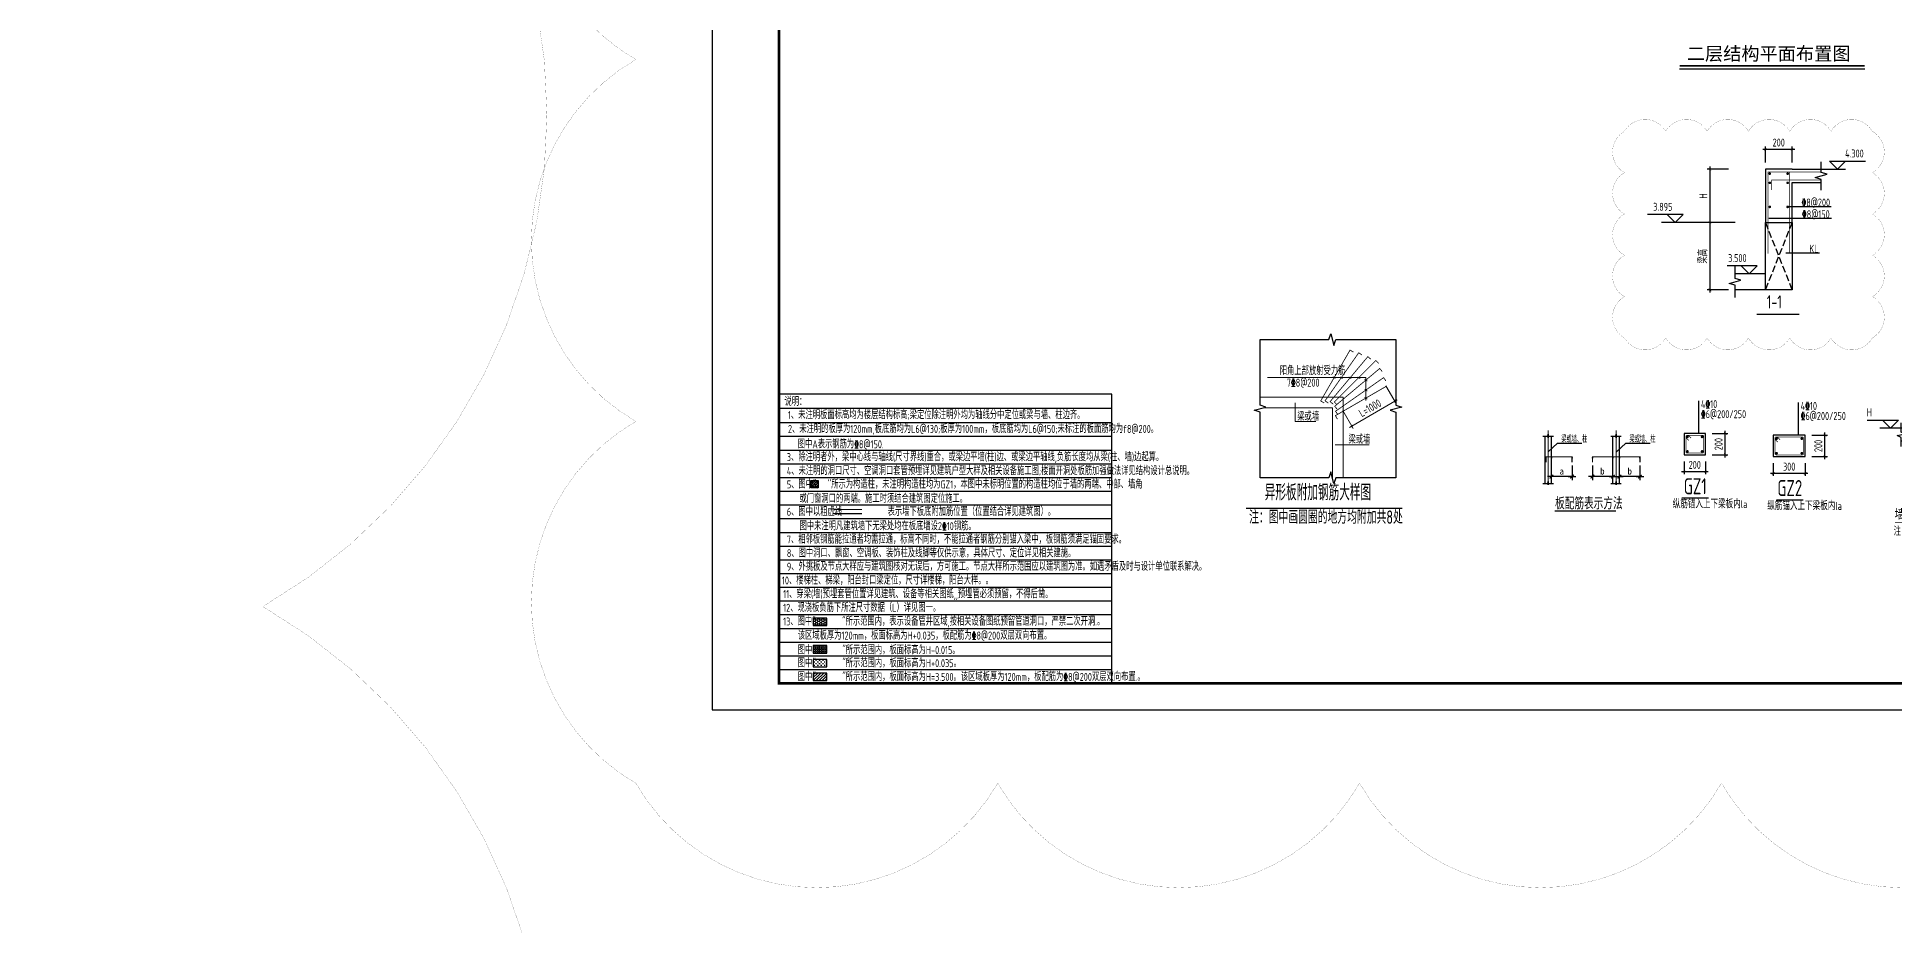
# Model space of a CAD drawing. Extents: x -461650 to 361314, y 245336 to 769729.
# Drawn here: x -52568 to 17077, y 599545 to 632866 of the extents above; entities that cross this region are included whole.
import ezdxf
from ezdxf.enums import TextEntityAlignment as Align

# ---------------------------------------------------------------- set-up
doc = ezdxf.new("R2010")
doc.units = 0
doc.header["$LTSCALE"] = 1000
for name, pattern in [('__DASH', [0.35, 0.25, -0.1]), ('DASH', [0.35, 0.25, -0.1]), ('DOTE', [2.42, 2, -0.2, 0.02, -0.2])]:
    doc.linetypes.add(name, pattern=pattern)
doc.layers.get('0').update_dxf_attribs({"linetype": 'CONTINUOUS'})
doc.layers.get('DEFPOINTS').update_dxf_attribs({"linetype": 'CONTINUOUS'})
for name, color, linetype, lineweight in [('+公共字体', 7, 'CONTINUOUS', 20), ('+图名', 243, 'CONTINUOUS', 20), ('+混凝土墙', 3, 'CONTINUOUS', 20), ('DOTE', 19, 'DOTE', 9), ('Z-详图标注', 3, 'CONTINUOUS', 18), ('查找字符', 1, 'CONTINUOUS', 18)]:
    doc.layers.add(name, color=color, linetype=linetype, lineweight=lineweight)
for name, color, linetype in [('-TK', 7, 'CONTINUOUS'), ('DIM', 2, 'CONTINUOUS'), ('FLOOR_UP_REIN', 13, 'CONTINUOUS'), ('GJ', 5, 'CONTINUOUS'), ('LINK', 6, 'CONTINUOUS'), ('NUM', 7, 'CONTINUOUS'), ('OUTLINE', 2, 'CONTINUOUS'), ('REIN', 6, 'CONTINUOUS'), ('S-B板填充', 251, 'CONTINUOUS'), ('S-B表格', 2, 'CONTINUOUS'), ('S-DETLCW-LINE1-pdx', 7, 'CONTINUOUS'), ('S-DETLCW-TEXT', 7, 'CONTINUOUS'), ('S-DETLS-HATCH', 251, 'CONTINUOUS'), ('S-DETLS-TEXT', 7, 'CONTINUOUS'), ('S-X详图实线', 4, 'CONTINUOUS'), ('S-X详图标注', 3, 'CONTINUOUS'), ('S-X详图钢筋', 6, 'CONTINUOUS'), ('S-大样-砼线', 7, 'CONTINUOUS'), ('S-引出线', 40, 'CONTINUOUS'), ('S-文字', 7, 'CONTINUOUS'), ('S-板正筋', 2, 'CONTINUOUS'), ('S-构造柱', 212, 'CONTINUOUS'), ('S-表格线', 54, 'CONTINUOUS'), ('S-降板填充', 75, 'CONTINUOUS'), ('TEXT', 2, 'CONTINUOUS'), ('THIN', 7, 'CONTINUOUS'), ('大样线', 40, 'CONTINUOUS'), ('悬梁', 4, 'CONTINUOUS'), ('水平筋标注', 7, 'CONTINUOUS'), ('空调洞口标注', 130, 'CONTINUOUS'), ('说明文字', 7, 'CONTINUOUS')]:
    doc.layers.add(name, color=color, linetype=linetype)
doc.layers.add('审图修改', color=2, linetype='CONTINUOUS', plot=False)
doc.styles.add('-宋体', font='', dxfattribs={"width": 0.7, "height": 300, "bigfont": '宋体.TTF'})
doc.styles.add('10', font='', dxfattribs={"width": 0.7, "height": 300})
doc.styles.add('BW_Rein', font='Tssdeng.shx', dxfattribs={"width": 0.7, "bigfont": 'hztxt.shx'})
doc.styles.add('hzst', font='', dxfattribs={"width": 0.7})
doc.styles.add('TSSD_DIMENSION', font='Tssdeng.shx', dxfattribs={"width": 0.7, "bigfont": 'tssdchn.shx'})
doc.styles.add('TSSD_Label', font='Tssdeng.shx', dxfattribs={"width": 0.7, "bigfont": 'hztxt.shx'})
doc.styles.add('TSSD_Norm', font='Tssdeng.shx', dxfattribs={"bigfont": 'tssdchn.shx'})
doc.styles.add('TSSD_REIN', font='tssdeng.shx', dxfattribs={"width": 0.7, "height": 300, "bigfont": 'tssdchn.shx'})
doc.styles.get('-宋体').set_extended_font_data('SimSun')
doc.styles.get('10').set_extended_font_data('SimSun')
doc.styles.get('hzst').set_extended_font_data('SimSun')
doc.dimstyles.new('25-100', dxfattribs={"dimscale": 100, "dimtxt": 3, "dimasz": 2, "dimexe": 1, "dimexo": 1, "dimgap": 0.5, "dimtad": 1, "dimdec": 0, "dimlfac": 0.25, "dimdsep": 46, "dimtxsty": 'TSSD_REIN', "dimblk1": 'ARCHTICK', "dimblk2": 'ARCHTICK', "dimsah": 1, "dimcen": 2.5, "dimdle": 1, "dimclrd": 256, "dimclre": 256, "dimclrt": 7, "dimadec": 0, "dimazin": 0, "dimtfac": 1, "dimtdec": 0, "dimtix": 1, "dimtmove": 2, "dimatfit": 3, "dimldrblk": 'ARCHTICK', "dimfxl": 0, "dimtolj": 1, "dimtzin": 0, "dimlwd": -1, "dimlwe": -1, "dimarcsym": 0})
doc.dimstyles.new('TSSD_100_100$0', dxfattribs={"dimtxt": 300, "dimasz": 80, "dimexe": 100, "dimexo": 250, "dimgap": 100, "dimtad": 1, "dimdec": 0, "dimzin": 0, "dimdsep": 46, "dimtxsty": 'TSSD_DIMENSION', "dimblk": 'ARCHTICK', "dimcen": 0, "dimdle": 100, "dimclrd": 3, "dimclre": 3, "dimclrt": 7, "dimadec": 0, "dimazin": 0, "dimtfac": 1, "dimtdec": 0, "dimtix": 1, "dimtmove": 2, "dimatfit": 3, "dimldrblk": 'ARCHTICK', "dimfxl": 0, "dimtolj": 1, "dimtzin": 0, "dimarcsym": 0})
doc.dimstyles.new('TSSD_20_100', dxfattribs={"dimtxt": 300, "dimasz": 100, "dimexe": 100, "dimexo": 250, "dimgap": 100, "dimtad": 1, "dimdec": 0, "dimlfac": 0.2, "dimzin": 0, "dimdsep": 46, "dimtxsty": 'TSSD_DIMENSION', "dimblk": 'ARCHTICK', "dimcen": 0, "dimdle": 100, "dimclrt": 7, "dimadec": 0, "dimazin": 0, "dimtfac": 1, "dimtdec": 0, "dimtix": 1, "dimtmove": 2, "dimatfit": 3, "dimldrblk": 'ARCHTICK', "dimfxl": 0, "dimtolj": 1, "dimtzin": 0, "dimarcsym": 0})
doc.dimstyles.new('TSSD_25_100', dxfattribs={"dimtxt": 300, "dimasz": 100, "dimexe": 100, "dimexo": 250, "dimgap": 100, "dimtad": 1, "dimdec": 0, "dimlfac": 0.25, "dimzin": 0, "dimdsep": 46, "dimtxsty": 'TSSD_DIMENSION', "dimblk": 'ARCHTICK', "dimcen": 0, "dimdle": 100, "dimclrt": 7, "dimadec": 0, "dimazin": 0, "dimtfac": 1, "dimtdec": 0, "dimtix": 1, "dimtmove": 2, "dimatfit": 3, "dimldrblk": 'ARCHTICK', "dimfxl": 0, "dimtolj": 1, "dimtzin": 0, "dimarcsym": 0})

# ---------------------------------------------------------------- blocks, each defined once
blk = doc.blocks.new('_DIMX')
blk.add_line((-150, 0), (150, 0))
at = {"const_width": 50}
blk.add_lwpolyline([(-70, -70), (70, 70)], dxfattribs=at)
blk = doc.blocks.new('A$C1DDD5A89')
at = {"color": 6, "const_width": 50}
blk.add_lwpolyline([(439, 25), (2741, 25)], dxfattribs=at)
at = {"layer": 'DOTE', "color": 8, "linetype": 'DOTE'}
for p, q in [((202, 3054), (202, 888)), ((2750, 3054), (2750, 888))]:
    blk.add_line(p, q, dxfattribs=at)
at = {"layer": 'GJ'}
blk.add_point((1858, 2022), dxfattribs=at)
at = {"layer": 'REIN', "color": 1, "const_width": 40}
for points in [[(129, 1860), (129, 2059), (1095, 2059), (1095, 1860)], [(1858, 1860), (1858, 2059), (3643, 2059), (3643, 1860)]]:
    blk.add_lwpolyline(points, dxfattribs=at)
at = {"layer": '大样线'}
for p, q in [((0, 2837), (188, 2837)), ((81, 2837), (81, 1066)), ((188, 2837), (202, 2909)), ((202, 2909), (202, 2778)), ((202, 2778), (217, 2837)), ((217, 2837), (395, 2837)), ((2548, 2837), (2736, 2837)), ((2736, 2837), (2751, 2909)), ((2751, 2909), (2751, 2778)), ((2751, 2778), (2766, 2837)), ((2766, 2837), (2943, 2837)), ((202, 2247), (556, 2571)), ((556, 2571), (1467, 2571)), ((2758, 2247), (3112, 2571)), ((3112, 2571), (4023, 2571)), ((0, 1066), (188, 1066)), ((188, 1066), (202, 1138)), ((202, 1138), (202, 1006)), ((202, 1006), (217, 1066)), ((217, 1066), (395, 1066)), ((2548, 1066), (2736, 1066)), ((2736, 1066), (2751, 1138)), ((2751, 1138), (2751, 1006)), ((2751, 1006), (2766, 1066)), ((2766, 1066), (2943, 1066))]:
    blk.add_line(p, q, dxfattribs=at)
at = {"layer": '大样线', "linetype": 'ByBlock'}
for p, q in [((323, 1066), (323, 2837)), ((2630, 1066), (2630, 2837)), ((2871, 1066), (2871, 2837))]:
    blk.add_line(p, q, dxfattribs=at)
at = {"layer": '大样线', "color": 0, "linetype": 'ByBlock'}
for p in [(323, 2022), (1095, 2022), (2630, 2022), (2871, 2022), (3643, 2022), (202, 1319)]:
    blk.add_point(p, dxfattribs=at)
at = {"layer": '空调洞口标注'}
for p, q in [((1095, 1732), (1095, 1190)), ((1858, 1732), (1858, 1190)), ((3643, 1732), (3643, 1190)), ((1094, 1319), (203, 1319)), ((2629, 1319), (1859, 1319)), ((3642, 1319), (2872, 1319))]:
    blk.add_line(p, q, dxfattribs=at)
blk.add_point((1858, 1319), dxfattribs=at)
at = {"layer": '空调洞口标注', "color": 0, "linetype": 'ByBlock'}
blk.add_point((2871, 1319), dxfattribs=at)
at = {"layer": '空调洞口标注', "xscale": 0.9649999998509884, "yscale": 0.9649999998509884, "zscale": 0.965, "rotation": 180}
for p in [(323, 1319), (1858, 1319)]:
    blk.add_blockref('_DIMX', p, dxfattribs=at)
at = {"layer": '空调洞口标注', "xscale": 0.9649999998509884, "yscale": 0.9649999998509884, "zscale": 0.965}
for p in [(1095, 1319), (2630, 1319), (2872, 1319), (3643, 1319)]:
    blk.add_blockref('_DIMX', p, dxfattribs=at)
at = {"layer": '空调洞口标注', "style": '10'}
for s, p in [('a', (709, 1523)), ('b', (2231, 1523)), ('b', (3257, 1523))]:
    blk.add_text(s, height=250, dxfattribs=at).set_placement(p, align=Align.MIDDLE_CENTER)
at = {"layer": '说明文字'}
for s, height, style, width, p in [('梁或墙、柱', 250, 'TSSD_REIN', 0.6, (693, 2596)), ('梁或墙、柱', 250, 'TSSD_REIN', 0.6, (3249, 2596)), ('板配筋表示方法', 450, 'TSSD_DIMENSION', 0.7, (459, 91))]:
    blk.add_text(s, height=height, dxfattribs=dict(at, style=style, width=width)).set_placement(p)
blk = doc.blocks.new('_ArchTick')
at = {"color": 0, "linetype": 'ByBlock', "const_width": 0.15}
blk.add_lwpolyline([(-0.5, -0.5), (0.5, 0.5)], dxfattribs=at)
blk = doc.blocks.new('*D109')
at = {"layer": 'DEFPOINTS', "color": 0}
for p in [(30394, 226071), (30794, 226071), (30794, 225492)]:
    blk.add_point(p, dxfattribs=at)
at = {"layer": 'S-X详图标注'}
for p, q in [((30394, 225971), (30394, 225392)), ((30794, 225971), (30794, 225392)), ((30394, 225492), (30194, 225492)), ((30394, 225492), (30794, 225492)), ((30794, 225492), (30994, 225492))]:
    blk.add_line(p, q, dxfattribs=at)
at = {"layer": 'S-X详图标注', "xscale": 200, "yscale": 200, "zscale": 200}
blk.add_blockref('_ArchTick', (30394, 225492), dxfattribs=at)
at = {"layer": 'S-X详图标注', "xscale": 200, "yscale": 200, "zscale": 200, "rotation": 180}
blk.add_blockref('_ArchTick', (30794, 225492), dxfattribs=at)
at = {"layer": 'S-X详图标注', "color": 7, "insert": (30594, 225692), "char_height": 300, "attachment_point": 5, "style": 'TSSD_REIN'}
blk.add_mtext('\\A1;详建筑', dxfattribs=at)
blk = doc.blocks.new('*D110')
at = {"layer": 'DEFPOINTS', "color": 0}
for p in [(30794, 228060), (31291, 228060), (30794, 226060)]:
    blk.add_point(p, dxfattribs=at)
at = {"layer": 'S-X详图标注'}
for p, q in [((30894, 228060), (31391, 228060)), ((31291, 225960), (31291, 228160)), ((30894, 226060), (31391, 226060))]:
    blk.add_line(p, q, dxfattribs=at)
at = {"layer": 'S-X详图标注', "xscale": 200, "yscale": 200, "zscale": 200}
for p, rotation in [((31291, 228060), 90), ((31291, 226060), 270)]:
    blk.add_blockref('_ArchTick', p, dxfattribs=dict(at, rotation=rotation))
at = {"layer": 'S-X详图标注', "color": 7, "insert": (31091, 227060), "char_height": 300, "attachment_point": 5, "rotation": 90, "style": 'TSSD_REIN'}
blk.add_mtext('\\A1;梁高', dxfattribs=at)
blk = doc.blocks.new('*D2984')
at = {"layer": 'DEFPOINTS', "color": 0}
for p in [(9976, 618007), (10719, 618007), (9976, 617207)]:
    blk.add_point(p, dxfattribs=at)
at = {"layer": 'DIM', "color": 0, "lineweight": -2}
for p, q in [((10226, 618007), (10819, 618007)), ((10719, 617107), (10719, 618107)), ((10226, 617207), (10819, 617207))]:
    blk.add_line(p, q, dxfattribs=at)
at = {"layer": 'DIM', "color": 0, "lineweight": -2, "xscale": 100, "yscale": 100, "zscale": 100}
for p, rotation in [((10719, 618007), 90), ((10719, 617207), 270)]:
    blk.add_blockref('_ArchTick', p, dxfattribs=dict(at, rotation=rotation))
at = {"layer": 'DIM', "color": 7, "insert": (10469, 617607), "char_height": 300, "attachment_point": 5, "rotation": 90, "style": 'TSSD_DIMENSION'}
blk.add_mtext('\\A1;200', dxfattribs=at)
blk = doc.blocks.new('*D2985')
at = {"layer": 'DEFPOINTS', "color": 0}
for p in [(9176, 617207), (9976, 617207), (9976, 616580)]:
    blk.add_point(p, dxfattribs=at)
at = {"layer": 'DIM', "color": 0, "lineweight": -2}
for p, q in [((9076, 616580), (10076, 616580)), ((9176, 616957), (9176, 616480)), ((9976, 616957), (9976, 616480))]:
    blk.add_line(p, q, dxfattribs=at)
at = {"layer": 'DIM', "color": 0, "lineweight": -2, "xscale": 100, "yscale": 100, "zscale": 100, "rotation": 180}
blk.add_blockref('_ArchTick', (9176, 616580), dxfattribs=at)
at = {"layer": 'DIM', "color": 0, "lineweight": -2, "xscale": 100, "yscale": 100, "zscale": 100}
blk.add_blockref('_ArchTick', (9976, 616580), dxfattribs=at)
at = {"layer": 'DIM', "color": 7, "insert": (9576, 616830), "char_height": 300, "attachment_point": 5, "style": 'TSSD_DIMENSION'}
blk.add_mtext('\\A1;200', dxfattribs=at)
blk = doc.blocks.new('*D1695')
at = {"layer": 'DEFPOINTS', "color": 0}
for p in [(5060, 9464), (3444, 8530), (5522, 8664)]:
    blk.add_point(p, dxfattribs=at)
at = {"layer": 'DIM', "color": 3, "lineweight": -2}
for p, q in [((5185, 9247), (5572, 8577)), ((3819, 7680), (5609, 8714)), ((3569, 8314), (3956, 7644))]:
    blk.add_line(p, q, dxfattribs=at)
at = {"layer": 'DIM', "color": 3, "lineweight": -2, "xscale": 80, "yscale": 80, "zscale": 80}
for p, rotation in [((5522, 8664), 29.99999999994698), ((3906, 7730), 209.999999999947)]:
    blk.add_blockref('_ArchTick', p, dxfattribs=dict(at, rotation=rotation))
at = {"layer": 'DIM', "color": 7, "insert": (4589, 8413), "char_height": 300, "attachment_point": 5, "rotation": 30, "style": 'TSSD_DIMENSION'}
blk.add_mtext('\\A1;L=1000', dxfattribs=at)
blk = doc.blocks.new('*D3008')
at = {"layer": 'DEFPOINTS', "color": 0}
for p in [(13716, 617939), (14458, 617939), (13716, 617139)]:
    blk.add_point(p, dxfattribs=at)
at = {"layer": 'DIM', "color": 0, "lineweight": -2}
for p, q in [((13966, 617939), (14558, 617939)), ((14458, 617039), (14458, 618039)), ((13966, 617139), (14558, 617139))]:
    blk.add_line(p, q, dxfattribs=at)
at = {"layer": 'DIM', "color": 0, "lineweight": -2, "xscale": 100, "yscale": 100, "zscale": 100}
for p, rotation in [((14458, 617939), 90), ((14458, 617139), 270)]:
    blk.add_blockref('_ArchTick', p, dxfattribs=dict(at, rotation=rotation))
at = {"layer": 'DIM', "color": 7, "insert": (14208, 617539), "char_height": 300, "attachment_point": 5, "rotation": 90, "style": 'TSSD_DIMENSION'}
blk.add_mtext('\\A1;200', dxfattribs=at)
blk = doc.blocks.new('*D3009')
at = {"layer": 'DEFPOINTS', "color": 0}
for p in [(12516, 617139), (13716, 617139), (13716, 616512)]:
    blk.add_point(p, dxfattribs=at)
at = {"layer": 'DIM', "color": 0, "lineweight": -2}
for p, q in [((12416, 616512), (13816, 616512)), ((12516, 616889), (12516, 616412)), ((13716, 616889), (13716, 616412))]:
    blk.add_line(p, q, dxfattribs=at)
at = {"layer": 'DIM', "color": 0, "lineweight": -2, "xscale": 100, "yscale": 100, "zscale": 100, "rotation": 180}
blk.add_blockref('_ArchTick', (12516, 616512), dxfattribs=at)
at = {"layer": 'DIM', "color": 0, "lineweight": -2, "xscale": 100, "yscale": 100, "zscale": 100}
blk.add_blockref('_ArchTick', (13716, 616512), dxfattribs=at)
at = {"layer": 'DIM', "color": 7, "insert": (13116, 616762), "char_height": 300, "attachment_point": 5, "style": 'TSSD_DIMENSION'}
blk.add_mtext('\\A1;300', dxfattribs=at)
blk = doc.blocks.new('A1')
blk.add_lwpolyline([(0, 59400), (0, 0), (84100, 0), (84100, 59400)], close=True)
at = {"const_width": 100}
blk.add_lwpolyline([(2500, 58400), (2500, 1000), (83100, 1000), (83100, 58400)], close=True, dxfattribs=at)
blk = doc.blocks.new('*D2217')
at = {"layer": 'DEFPOINTS', "color": 0}
for p in [(-337068, -61745), (-338068, -62495), (-337068, -62495)]:
    blk.add_point(p, dxfattribs=at)
at = {"layer": 'DIM', "color": 0, "lineweight": -2}
for p, q in [((-338168, -61745), (-336968, -61745)), ((-338068, -62245), (-338068, -61645)), ((-337068, -62245), (-337068, -61645))]:
    blk.add_line(p, q, dxfattribs=at)
at = {"layer": 'DIM', "color": 0, "lineweight": -2, "xscale": 100, "yscale": 100, "zscale": 100, "rotation": 180}
blk.add_blockref('_ArchTick', (-338068, -61745), dxfattribs=at)
at = {"layer": 'DIM', "color": 0, "lineweight": -2, "xscale": 100, "yscale": 100, "zscale": 100}
blk.add_blockref('_ArchTick', (-337068, -61745), dxfattribs=at)
at = {"layer": 'DIM', "color": 7, "insert": (-337568, -61495), "char_height": 300, "attachment_point": 5, "style": 'TSSD_DIMENSION'}
blk.add_mtext('\\A1;200', dxfattribs=at)
blk = doc.blocks.new('*D2218')
at = {"layer": 'DEFPOINTS', "color": 0}
for p in [(-339207, -62495), (-340147, -64495), (-339207, -64495)]:
    blk.add_point(p, dxfattribs=at)
at = {"layer": 'DIM', "color": 0, "lineweight": -2}
for p, q in [((-339457, -62495), (-340247, -62495)), ((-340147, -62395), (-340147, -64595)), ((-339457, -64495), (-340247, -64495))]:
    blk.add_line(p, q, dxfattribs=at)
at = {"layer": 'DIM', "color": 0, "lineweight": -2, "xscale": 100, "yscale": 100, "zscale": 100}
for p, rotation in [((-340147, -62495), 90), ((-340147, -64495), 270)]:
    blk.add_blockref('_ArchTick', p, dxfattribs=dict(at, rotation=rotation))
at = {"layer": 'DIM', "color": 7, "insert": (-340397, -63495), "char_height": 300, "attachment_point": 5, "rotation": 90, "style": 'TSSD_DIMENSION'}
blk.add_mtext('\\A1;H', dxfattribs=at)
blk = doc.blocks.new('*D2219')
at = {"layer": 'DEFPOINTS', "color": 0}
for p in [(-339207, -64495), (-340147, -67018), (-339207, -67018, 0)]:
    blk.add_point(p, dxfattribs=at)
at = {"layer": 'DIM', "color": 0, "lineweight": -2}
for p, q in [((-339457, -64495), (-340247, -64495)), ((-340147, -64395), (-340147, -67118)), ((-339457, -67018), (-340247, -67018))]:
    blk.add_line(p, q, dxfattribs=at)
at = {"layer": 'DIM', "color": 0, "lineweight": -2, "xscale": 100, "yscale": 100, "zscale": 100}
for p, rotation in [((-340147, -64495), 90), ((-340147, -67018), 270)]:
    blk.add_blockref('_ArchTick', p, dxfattribs=dict(at, rotation=rotation))
at = {"layer": 'DIM', "color": 7, "insert": (-340397, -65757), "char_height": 300, "attachment_point": 5, "rotation": 90, "style": 'TSSD_DIMENSION'}
blk.add_mtext('\\A1;梁高', dxfattribs=at)
blk = doc.blocks.new('20210306.16465652')
at = {"layer": 'S-DETLS-HATCH'}
h = blk.add_hatch(dxfattribs=at)
h.set_pattern_fill('ANSI31', color=256, scale=25)
h.set_pattern_definition([(45, (-250051.66, 573697.02), (-56.126601, 56.126601), [])])
h.paths.add_polyline_path([(3315.4, 5761.9), (3215.4, 5761.9), (3145.4, 5611.9), (3085.4, 5911.9), (3015.4, 5761.9), (2915.4, 5761.9), (2915.4, 4472.4), (3315.4, 4472.4)])
at = {"layer": 'S-DETLCW-LINE1-pdx'}
for points in [[(2715.4, 5761.9), (3015.4, 5761.9), (3085.4, 5911.9), (3145.4, 5611.9), (3215.4, 5761.9), (3515.4, 5761.9)], [(1268.2, 3792.4), (1268.2, 4132.4), (1118.2, 4202.4), (1418.2, 4262.4), (1268.2, 4332.4), (1268.2, 4672.4)]]:
    blk.add_lwpolyline(points, dxfattribs=at)
at = {"layer": 'S-DETLCW-TEXT', "const_width": 30}
blk.add_lwpolyline([(4388.8, 937.6), (1041.9, 937.6)], dxfattribs=at)
at = {"layer": 'S-DETLS-TEXT'}
blk.add_line((3009.8, 5139.7), (2467.6, 5139.7), dxfattribs=at)
for points in [[(3115.4, 5761.9), (3233, 6051.8), (5095.2, 6051.8)], [(3165.2, 4412.4), (3315.4, 5101.5), (4302.7, 5101.5)]]:
    blk.add_lwpolyline(points, dxfattribs=at)
at = {"layer": 'S-X详图实线'}
for p, q in [((2115.4, 4472.4), (1268.2, 4472.4)), ((2115.4, 4472.4), (2915.4, 2472.4)), ((2115.4, 2472.4), (2915.4, 4472.4)), ((2115.4, 3992.4), (1268.2, 3992.4))]:
    blk.add_line(p, q, dxfattribs=at)
blk.add_lwpolyline([(2915.4, 5761.9), (2915.4, 4472.4), (3315.4, 4472.4), (3315.4, 5761.9)], dxfattribs=at)
for points in [[(2115.4, 4472.4), (2915.4, 4472.4), (2915.4, 2472.4), (2115.4, 2472.4)], [(2915.4, 4472.4), (3315.4, 4472.4), (3315.4, 2472.4), (2915.4, 2472.4)]]:
    blk.add_lwpolyline(points, close=True, dxfattribs=at)
at = {"layer": 'S-X详图标注'}
blk.add_line((1268.2, 4472.4), (468.4, 4472.4), dxfattribs=at)
blk.add_lwpolyline([(0, 4772.4), (1168.3, 4772.4), (868.3, 4472.4), (568.3, 4772.4)], dxfattribs=at)
at = {"layer": 'S-X详图钢筋', "const_width": 20}
blk.add_lwpolyline([(2592.4, 4306.3), (2486.4, 4412.4), (3255.4, 4412.4), (3255.4, 2532.4), (2486.4, 2532.4), (2592.4, 2638.4)], dxfattribs=at)
at = {"layer": 'S-X详图钢筋', "const_width": 50}
for points in [[(3168.1, 4350.3, 1), (3218.1, 4350.3, 1)], [(3168.1, 3488.9, 1), (3218.1, 3488.9, 1)], [(3168.1, 2609.8, 1), (3218.1, 2609.8, 1)]]:
    blk.add_lwpolyline(points, format="xyb", close=True, dxfattribs=at)
at = {"layer": 'S-DETLCW-TEXT', "style": 'hzst', "width": 0.85}
blk.add_text('墙面外凸通用大样', height=350, dxfattribs=at).set_placement((1025.4, 1088.1))
at = {"layer": 'S-DETLS-TEXT', "width": 0.7}
for s, style, p in [('墙顶相应位置梁外包', 'BW_Rein', (3158.9, 6088.4)), ('砖砌', 'BW_Rein', (2442.3, 5176.3)), ('%%1328@200', 'BW_Rein', (3336.9, 5138.1)), ('3L6', 'BW_Rein', (3608.6, 4766)), ('注：挑板外边墙有墙体局部突出部分，', 'TSSD_REIN', (991.5, 450)), ('将挑板局部外挑延升到外凸墙边。', 'TSSD_REIN', (1414.1, 0))]:
    blk.add_text(s, height=300, dxfattribs=dict(at, style=style)).set_placement(p)
at = {"layer": 'S-DETLS-TEXT', "style": 'TSSD_REIN', "width": 0.75}
blk.add_text('H', height=300, dxfattribs=at).set_placement((181.3, 4832.5), align=Align.BOTTOM_RIGHT)
at = {"layer": 'S-X详图标注'}
for p1, p2, distance, text, picture, middle in [((3315.4, 2472.4), (3315.4, 4472.4), -496.7, '梁高', '*D110', (3612.1, 3472.4)), ((2915.4, 2483.6), (3315.4, 2483.6), -579.2, '详建筑', '*D109', (3115.4, 2104.4))]:
    dim = blk.add_aligned_dim(p1=p1, p2=p2, distance=distance, text=text, dimstyle='25-100', dxfattribs=at)
    dim.commit()
    dim.dimension.update_dxf_attribs({"geometry": picture, "text_midpoint": middle, "insert": (-27478.5, -223587.5)})
blk = doc.blocks.new('A$C3D802B83')
at = {"layer": '+公共字体', "linetype": 'Continuous'}
for p, q in [((744, 9550.9), (4432.1, 9550.9)), ((4432.1, 8687.9), (4432.1, 9550.9)), ((1781.2, 8604.3), (1781.2, 7908.1)), ((1781.2, 7900.1), (2555.9, 7900.1)), ((3278.8, 7035.6), (4551.4, 7035.6))]:
    blk.add_line(p, q, dxfattribs=at)
at = {"layer": '+图名', "linetype": 'Continuous', "const_width": 50}
blk.add_lwpolyline([(-63, 4643.9), (5800.4, 4643.9)], dxfattribs=at)
at = {"layer": '+混凝土墙', "linetype": 'Continuous'}
for p, q in [((468.2, 8822.4), (3581.4, 8822.4)), ((597.3, 8422.4), (3181.4, 8422.4)), ((3181.4, 8422.4), (3181.4, 5796.4)), ((3581.4, 8822.4), (3581.4, 5796.4))]:
    blk.add_line(p, q, dxfattribs=at)
at = {"layer": 'FLOOR_UP_REIN', "const_width": 30}
for points in [[(3970.2, 10507.9), (3840.3, 10582.9), (2739.8, 8676.9), (2869.7, 8601.9)], [(4289.1, 10397.8), (4166.2, 10483.8), (2903.8, 8681), (3026.7, 8594.9)], [(4622.7, 10240.4), (4507.8, 10336.8), (3093.1, 8650.8), (3208, 8554.4)], [(4914.2, 10087.1), (4808.2, 10193.1), (3251.9, 8636.8), (3358, 8530.8)], [(5048.3, 9777.8), (4951.8, 9892.7), (3265.9, 8478), (3362.3, 8363.1)], [(5273, 9095.3), (5198, 9225.2), (3292, 8124.8), (3367, 7994.9)], [(5184.9, 9428.3), (5098.9, 9551.1), (3296, 8288.8), (3382.1, 8165.9)]]:
    blk.add_lwpolyline(points, dxfattribs=at)
at = {"layer": 'THIN'}
blk.add_lwpolyline([(5562.2, 5796.4), (3306.7, 5796.4), (3236.7, 5576.4), (3116.7, 6016.4), (3046.7, 5796.4), (468.2, 5796.4), (468.2, 8257.2), (248.2, 8327.2), (688.2, 8447.2), (468.2, 8517.2), (468.2, 10977.9), (3046.7, 10977.9), (3116.7, 11197.9), (3236.7, 10757.9), (3306.7, 10977.9), (5562.2, 10977.9), (5562.2, 8517.2), (5782.2, 8447.2), (5342.2, 8327.2), (5562.2, 8257.2)], close=True, dxfattribs=at)
at = {"layer": '查找字符', "const_width": 35}
for points in [[(3195.4, 9582.1), (3293.5, 9519.7)], [(3461.2, 9577.4), (3559.3, 9515)], [(3788.2, 9577.4), (3886.4, 9515)], [(4121.9, 9577.4), (4220.1, 9515)], [(4388.1, 9483.1), (4486.2, 9420.7)], [(4388.1, 9110.7), (4486.2, 9048.3)], [(4388.1, 8809.5), (4486.2, 8747.1)]]:
    blk.add_lwpolyline(points, dxfattribs=at)
at = {"layer": '+公共字体', "linetype": 'Continuous', "style": 'TSSD_REIN', "width": 0.7}
for s, p in [('阳角上部放射受力筋', (1206.7, 9652.5)), ('7%%1328@200', (1467.3, 9212.7)), ('梁或墙', (1863, 7938.4)), ('梁或墙', (3783.9, 7076.5))]:
    blk.add_text(s, height=300, dxfattribs=at).set_placement(p)
blk.add_text('注：图中画圆圈的地方均附加共8处', height=500, dxfattribs=at).set_placement((55.5, 3920.3), align=Align.BOTTOM_LEFT)
at = {"layer": '+图名', "linetype": 'Continuous', "style": 'TSSD_REIN', "width": 0.7}
blk.add_text('异形板附加钢筋大样图', height=600, dxfattribs=at).set_placement((640.5, 4766.9), align=Align.BOTTOM_LEFT)
at = {"layer": 'DIM'}
dim = blk.add_aligned_dim(p1=(3443.8, 8530.2), p2=(5060.4, 9463.5), distance=-923.8, text='L=1000', dimstyle='TSSD_100_100$0', dxfattribs=at)
dim.commit()
dim.dimension.update_dxf_attribs({"geometry": '*D1695', "text_midpoint": (4589, 8413.4)})
blk = doc.blocks.new('20210908.16341730')
at = {"layer": 'NUM', "const_width": 50, "elevation": 0}
blk.add_lwpolyline([(198734.9, 326241.4), (200333.2, 326241.4)], dxfattribs=at)
at = {"layer": 'S-X详图实线'}
for points in [[(200064.5, 331687.2), (199064.5, 331687.2), (199064.5, 329687.2)], [(200064.5, 331687.2), (201156, 331687.2)], [(200064.5, 329687.2), (200064.5, 331187.2)], [(200064.5, 331187.2), (201156, 331187.2)], [(201532.9, 330276.3), (199899.5, 330276.3)], [(201539.8, 329835.3), (199189.5, 329835.3)], [(201094.3, 328546.1), (199827.6, 328546.1)], [(199064.5, 327764.3), (197925.8, 327764.3)], [(199064.5, 327164.3), (197925.8, 327164.3)]]:
    blk.add_lwpolyline(points, dxfattribs=at)
at = {"layer": 'S-X详图实线', "elevation": 0}
blk.add_lwpolyline([(197925.8, 329687.2), (195171.3, 329687.2)], dxfattribs=at)
at = {"layer": 'S-X详图实线'}
blk.add_lwpolyline([(199064.5, 329687.2), (200064.5, 329687.2), (200064.5, 327164.3), (199064.5, 327164.3)], close=True, dxfattribs=at)
at = {"layer": 'S-X详图实线', "linetype": '__DASH'}
for points in [[(199064.5, 329687.2), (200064.5, 327164.3)], [(200064.5, 329687.2), (199064.5, 327164.3)]]:
    blk.add_lwpolyline(points, dxfattribs=at)
at = {"layer": 'S-X详图标注'}
for p, q in [((201156, 331687.2), (202071.8, 331687.2)), ((201771.8, 331687.2), (201471.8, 331987.2)), ((201471.8, 331987.2), (202071.8, 331987.2)), ((201771.8, 331687.2), (202071.8, 331987.2)), ((202071.8, 331987.2), (202812.2, 331987.2)), ((195381.5, 329987.2, 0), (194641.1, 329987.2, 0)), ((195681.5, 329687.2, 0), (195381.5, 329987.2, 0)), ((195981.5, 329987.2, 0), (195381.5, 329987.2, 0)), ((195939, 329687.2, 0), (195381.5, 329687.2, 0)), ((195681.5, 329687.2, 0), (195981.5, 329987.2, 0)), ((198161.3, 328064.3), (197627.3, 328064.3)), ((198461.3, 327764.3), (198161.3, 328064.3)), ((198761.3, 328064.3), (198161.3, 328064.3)), ((198461.3, 327764.3), (198761.3, 328064.3)), ((198718.8, 327764.3), (198161.3, 327764.3))]:
    blk.add_line(p, q, dxfattribs=at)
at = {"layer": 'S-X详图钢筋', "const_width": 30}
for points in [[(199964.5, 328523), (199964.5, 331587.2), (199164.5, 331587.2), (199164.5, 328523)], [(199164.5, 331009), (199164.5, 331587.2), (201156, 331587.2)], [(201156, 331287.2), (199298.9, 331287.2), (199298.9, 330906.5)]]:
    blk.add_lwpolyline(points, dxfattribs=at)
at = {"layer": 'S-X详图钢筋', "const_width": 50}
for points in [[(199254.5, 331521.2, -1), (199204.5, 331521.2, -1)], [(199874.5, 331521.2, 1), (199924.5, 331521.2, 1)], [(199254.5, 331177.5, -1), (199204.5, 331177.5, -1)], [(199874.5, 331177.5, 1), (199924.5, 331177.5, 1)], [(199254.5, 330276.3, -1), (199204.5, 330276.3, -1)], [(199874.5, 330276.3, 1), (199924.5, 330276.3, 1)]]:
    blk.add_lwpolyline(points, format="xyb", close=True, dxfattribs=at)
at = {"layer": 'THIN'}
for points in [[(201156, 330907.2), (201156, 331307.2), (200936, 331377.2), (201376, 331497.2), (201156, 331567.2), (201156, 331967.2)], [(197925.8, 326884.3), (197925.8, 327334.3), (197705.8, 327404.3), (198145.8, 327524.3), (197925.8, 327594.3), (197925.8, 328044.3)]]:
    blk.add_lwpolyline(points, dxfattribs=at)
at = {"layer": 'NUM', "style": 'TSSD_Norm', "width": 0.7}
blk.add_text('1-1', height=500, dxfattribs=at).set_placement((199117.5, 326314.4, 0), align=Align.BOTTOM_LEFT)
at = {"layer": 'S-X详图标注', "style": 'TSSD_REIN', "width": 0.7}
for s, p in [('4.300', (202750.3, 332037.2)), ('3.895', (195580.1, 330037.2, 0)), ('3.500', (198359.8, 328114.3))]:
    blk.add_text(s, height=300, dxfattribs=at).set_placement(p, align=Align.BOTTOM_RIGHT)
at = {"layer": 'S-X详图标注', "color": 1, "style": 'TSSD_REIN', "width": 0.7}
for s, p in [('%%1328@200', (200954.8, 330288.4)), ('%%1328@150', (200954.8, 329847.5))]:
    blk.add_text(s, height=300, dxfattribs=at).set_placement(p, align=Align.CENTER)
at = {"layer": 'S-X详图标注', "style": 'TSSD_REIN', "width": 0.7}
blk.add_text('KL', height=300, dxfattribs=at).set_placement((200882.9, 328556.5), align=Align.CENTER)
at = {"layer": 'DIM'}
dim = blk.add_linear_dim(base=(200064.5, 332438.1), p1=(199064.5, 331687.2), p2=(200064.5, 331687.2), dimstyle='TSSD_20_100', dxfattribs=at)
dim.commit()
dim.dimension.update_dxf_attribs({"geometry": '*D2217', "text_midpoint": (199564.5, 332688.1), "insert": (537132.9, 394182.6)})
for base, p1, p2, text, picture, middle in [((196986.1, 329687.2, 0), (197925.8, 331687.2, 0), (197925.8, 329687.2, 0), 'H', '*D2218', (196736.1, 330687.2, 0)), ((196986.1, 327164.3, 0), (197925.8, 329687.2, 0), (197925.8, 327164.3), '梁高', '*D2219', (196736.1, 328425.7, 0))]:
    dim = blk.add_linear_dim(base=base, p1=p1, p2=p2, angle=90, text=text, dimstyle='TSSD_20_100', dxfattribs=at)
    dim.commit()
    dim.dimension.update_dxf_attribs({"geometry": picture, "text_midpoint": middle, "insert": (537132.9, 394182.6)})

msp = doc.modelspace()

# ---------------------------------------------------------------- hatches: boundary and pattern name
at = {"layer": 'S-B板填充'}
h = msp.add_hatch(dxfattribs=at)
h.set_pattern_fill('ANGLE', color=252, scale=10, style=0)
h.set_pattern_definition([(0, (61840.76, 414181.79), (0, 69.85), [50.8, -19.05]), (90, (61840.76, 414181.79), (-69.85, 4e-15), [50.8, -19.05])])
h.paths.add_polyline_path([(-23470.08, 609773.44), (-22958.98, 609773.44), (-22958.98, 610052.22), (-23470.08, 610052.22)])
h = msp.add_hatch(dxfattribs=at)
h.set_pattern_fill('CROSS', color=252, scale=10, style=0)
h.set_pattern_definition([(0, (61840.76, 414181.79), (63.5, 63.5), [31.75, -95.25]), (90, (61856.64, 414165.914), (-63.5, 63.5), [31.75, -95.25])])
h.paths.add_polyline_path([(-23470.08, 609259.15), (-22958.98, 609259.15), (-22958.98, 609537.94), (-23470.08, 609537.94)])
h = msp.add_hatch(dxfattribs=at)
h.set_pattern_fill('METAL', color=256, scale=20, style=0)
h.set_pattern_definition([(45, (62487.41, 439466.33), (-56.568542, 56.568542), [])])
h.paths.add_polyline_path([(-23470.08, 608744.87), (-22958.98, 608744.87), (-22958.98, 609023.65), (-23470.08, 609023.65)])
at = {"layer": 'S-构造柱'}
h = msp.add_hatch(dxfattribs=at)
h.set_pattern_fill('ARMORED', color=256, scale=12.857143, style=0)
h.set_pattern_definition([(50, (-1876834.15, 484621.63), (92.2191663, -8.0681316), [9.642857, -106.0714286]), (355, (-1876834.15, 484621.63), (-17.839457, 96.710417), [7.7142857, -84.857143]), (100.4514, (-1876826.47, 484620.96), (74.3797776, 88.642227), [8.1951673, -90.146843]), (46.1842, (-1876834.15, 484647.35), (137.216706, -21.281016), [14.464286, -159.107143]), (96.6356, (-1876822.72, 484645.57), (120.170919, 125.243726), [12.292751, -135.220243]), (351.1842, (-1876834.15, 484647.35), (120.170822, 125.24382), [11.571429, -127.285714]), (21, (-1876821.295, 484640.92), (76.7451924, -51.765286), [9.642857, -106.0714286]), (326, (-1876821.295, 484640.92), (31.2834, 93.233577), [7.7142857, -84.857143]), (71.4514, (-1876814.9, 484636.605), (108.0286237, 41.4682067), [8.1951673, -90.146843]), (37.5, (-1876834.152, 484621.633), (1.56340997, 42.80063835), [0, -83.8285714, 0, -86.1428571, 0, -85.1785714]), (7.5, (-1876834.15, 484621.633), (33.8232262, 50.7100772), [0, -49.1142857, 0, -81.9, 0, -32.4642857]), (327.5, (-1876862.824, 484621.633), (68.6343132, -2.8999121), [0, -32.1428571, 0, -100.2857143, 0, -133.0714286]), (317.5, (-1876875.68, 484621.633), (74.981079, 12.8706406), [0, -41.7857143, 0, -66.6, 0, -94.5]), (45, (-1876834.15, 484621.633), (-45.4568645, 45.4568645), [])])
h.paths.add_polyline_path([(-23565.57, 616244.17), (-23291.28, 616244.17), (-23291.28, 615969.88), (-23565.57, 615969.88)])
at = {"layer": 'S-降板填充', "linetype": 'ByBlock'}
h = msp.add_hatch(dxfattribs=at)
h.set_pattern_fill('HONEY', color=8, scale=17.142857, style=0)
h.set_pattern_definition([(0, (-2836055.174, 543091.744), (81.6428571, 47.1365143), [54.4285714, -108.8571429]), (120, (-2836055.174, 543091.744), (-81.6428474, 47.1365312), [54.4285714, -108.8571429]), (60, (-2836055.174, 543091.744), (9.75e-06, 94.2730455), [-108.8571429, 54.4285714])])
h.paths.add_polyline_path([(-23470.08, 610802.01), (-22958.98, 610802.01), (-22958.98, 611080.79), (-23470.08, 611080.79)])

# ---------------------------------------------------------------- linework, layer by layer
at = {"layer": 'LINK', "color": 1, "const_width": 25}
for points in [[(9346.9, 617747.25), (9254.98, 617839.18, -0.19891237), (9240.92, 617873.12), (9240.92, 617893.62, -0.41421356), (9288.92, 617941.62), (9862.92, 617941.62, -0.41421356), (9910.92, 617893.62), (9910.92, 617319.62, -0.41421356), (9862.92, 617271.62), (9288.92, 617271.62, -0.41421356), (9240.92, 617319.62), (9240.92, 617893.62, -0.41421356), (9288.92, 617941.62), (9309.42, 617941.62, -0.19891237), (9343.37, 617927.56), (9435.29, 617835.64)], [(12686.87, 617679.83), (12594.94, 617771.75, -0.19891237), (12580.89, 617805.69), (12580.89, 617826.2, -0.41421356), (12628.89, 617874.2), (13602.89, 617874.2, -0.41421356), (13650.89, 617826.2), (13650.89, 617252.2, -0.41421356), (13602.89, 617204.2), (12628.89, 617204.2, -0.41421356), (12580.89, 617252.2), (12580.89, 617826.2, -0.41421356), (12628.89, 617874.2), (12649.39, 617874.2, -0.19891237), (12683.33, 617860.14), (12775.26, 617768.22)]]:
    msp.add_lwpolyline(points, format="xyb", dxfattribs=at)
at = {"layer": 'OUTLINE'}
for points in [[(9975.92, 618006.62), (9175.92, 618006.62), (9175.92, 617206.62), (9975.92, 617206.62)], [(13715.89, 617939.2), (12515.89, 617939.2), (12515.89, 617139.2), (13715.89, 617139.2)]]:
    msp.add_lwpolyline(points, close=True, dxfattribs=at)
at = {"layer": 'REIN', "const_width": 50}
for points in [[(9278.42, 617879.12, 1), (9328.42, 617879.12, 1)], [(9823.42, 617879.12, 1), (9873.42, 617879.12, 1)], [(12618.39, 617811.7, 1), (12668.39, 617811.7, 1)], [(13563.39, 617811.7, 1), (13613.39, 617811.7, 1)], [(9278.42, 617334.12, 1), (9328.42, 617334.12, 1)], [(9823.42, 617334.12, 1), (9873.42, 617334.12, 1)], [(12618.39, 617266.7, 1), (12668.39, 617266.7, 1)], [(13563.39, 617266.7, 1), (13613.39, 617266.7, 1)]]:
    msp.add_lwpolyline(points, format="xyb", close=True, dxfattribs=at)
at = {"layer": 'S-引出线', "color": 3, "const_width": 56}
msp.add_lwpolyline([(9004.74, 631791.61), (15948.73, 631791.61)], dxfattribs=at)
at = {"layer": 'S-引出线', "color": 3}
msp.add_lwpolyline([(9004.74, 631679.61), (15948.73, 631679.61)], dxfattribs=at)
at = {"layer": 'S-板正筋', "linetype": 'DASH', "const_width": 42.86}
for points in [[(-22714.02, 615155.9), (-22714.02, 615155.9), (-21643.51, 615155.91), (-21643.51, 615155.91)], [(-22714.02, 614997.84), (-22714.02, 614997.84), (-21643.51, 614997.85), (-21643.51, 614997.85)]]:
    msp.add_lwpolyline(points, dxfattribs=at)
at = {"layer": 'S-构造柱'}
msp.add_lwpolyline([(-23565.57, 616244.17), (-23291.28, 616244.17), (-23291.28, 615969.88), (-23565.57, 615969.88), (-23565.57, 616244.17)], dxfattribs=at)
at = {"layer": 'S-表格线'}
for p, q in [((-24758.09, 608642.09), (-24758.09, 619481.6)), ((-12276.61, 619481.6), (-24758.09, 619481.6)), ((-12276.61, 608642.09), (-12276.61, 619481.6)), ((-12276.61, 618947.56), (-24758.09, 618947.56)), ((-24758.09, 610165.19), (-24758.09, 618947.56)), ((-24758.09, 618413.52), (-12276.61, 618413.52)), ((-24758.09, 617899.23), (-12276.61, 617899.23)), ((-24758.09, 617384.95), (-12276.61, 617384.95)), ((-24758.09, 616870.66), (-12276.61, 616870.66)), ((-24758.09, 616356.38), (-12276.61, 616356.38)), ((-24758.09, 615842.09), (-12276.61, 615842.09)), ((-24758.09, 615327.8), (-12276.61, 615327.8)), ((-24758.09, 614813.52), (-12276.61, 614813.52)), ((-24758.09, 614299.23), (-12276.61, 614299.23)), ((-24758.09, 613784.95), (-12276.61, 613784.95)), ((-24758.09, 613270.66), (-12276.61, 613270.66)), ((-24758.09, 612756.38), (-12276.61, 612756.38)), ((-24758.09, 612242.09), (-12276.61, 612242.09)), ((-24758.09, 611727.8), (-12276.61, 611727.8)), ((-24758.09, 611213.52), (-12276.61, 611213.52)), ((-24758.09, 610699.23), (-12276.61, 610699.23)), ((-24758.09, 610184.95), (-12276.61, 610184.95)), ((-24758.09, 609670.66), (-12276.61, 609670.66)), ((-24758.09, 609670.66), (-12276.61, 609670.66)), ((-24758.09, 609156.38), (-12276.61, 609156.38)), ((-24758.09, 608642.09), (-12276.61, 608642.09))]:
    msp.add_line(p, q, dxfattribs=at)
at = {"layer": 'S-降板填充'}
for points in [[(-23470.08, 610802.01), (-22958.98, 610802.01), (-22958.98, 611080.79), (-23470.08, 611080.79)], [(-23470.08, 609773.44), (-22958.98, 609773.44), (-22958.98, 610052.22), (-23470.08, 610052.22)], [(-23470.08, 609259.15), (-22958.98, 609259.15), (-22958.98, 609537.94), (-23470.08, 609537.94)], [(-23470.08, 608744.87), (-22958.98, 608744.87), (-22958.98, 609023.65), (-23470.08, 609023.65)]]:
    msp.add_lwpolyline(points, close=True, dxfattribs=at)
at = {"layer": 'TEXT', "color": 0}
for p, q in [((9725.92, 618006.62), (9725.92, 619232.89)), ((13465.89, 617939.2), (13465.89, 619165.47))]:
    msp.add_line(p, q, dxfattribs=at)
at = {"layer": '审图修改', "const_width": 5}
for points in [[(-228554.53, 759077.22, -0.57735027), (-191664.66, 759077.22, -0.57735027), (-154774.78, 759077.22, -0.57735027), (-117884.91, 759077.22, -0.57735027), (-80995.04, 759077.22, -0.57735027), (-44105.17, 759077.22, -0.57735027), (-44105.17, 722187.35, -0.57735027), (-44105.17, 685297.48, -0.57735027), (-44105.17, 648407.61, -0.57735027), (-44105.17, 611517.73, -0.57735027), (-44105.17, 574627.86, -0.57735027), (-44105.17, 537737.99, -0.57735027), (-44105.17, 500848.12, -0.57735027)], [(6940.79, 629332.96, -0.57735027), (8489.72, 629332.96, -0.57735027), (10038.64, 629332.96, -0.57735027), (11587.56, 629332.96, -0.57735027), (13136.48, 629332.96, -0.57735027), (14685.4, 629332.96, -0.57735027), (16234.33, 629332.96, -0.57735027), (16234.33, 627784.04, -0.57735027), (16234.33, 626235.12, -0.57735027), (16234.33, 624686.2, -0.57735027), (16234.33, 623137.27, -0.57735027), (16234.33, 621588.35, -0.57735027), (14685.4, 621588.35, -0.57735027), (13136.48, 621588.35, -0.57735027), (11587.56, 621588.35, -0.57735027), (10038.64, 621588.35, -0.57735027), (8489.72, 621588.35, -0.57735027), (6940.79, 621588.35, -0.57735027), (6940.79, 623137.27, -0.57735027), (6940.79, 624686.2, -0.57735027), (6940.79, 626235.12, -0.57735027), (6940.79, 627784.04, -0.57735027), (6940.79, 629332.96, -0.57735027), (6940.79, 629332.96, -0.57735027)]]:
    msp.add_lwpolyline(points, format="xyb", dxfattribs=at)
at = {"layer": '悬梁', "color": 0, "const_width": 50}
for points in [[(10098.29, 615584.69), (9086.4, 615584.69)], [(13642.11, 615517.27), (12630.21, 615517.27)]]:
    msp.add_lwpolyline(points, dxfattribs=at)
at = {"layer": '水平筋标注', "const_width": 5}
msp.add_lwpolyline([(-30123.8, 672727.03, -0.57735027), (-16556.96, 672727.03, -0.57735027), (-2990.13, 672727.03, -0.57735027), (10576.7, 672727.03, -0.57735027), (24143.53, 672727.03, -0.57735027), (37710.36, 672727.03, -0.57735027), (51277.19, 672727.03, -0.57735027), (51277.19, 659160.2, -0.57735027), (51277.19, 645593.37, -0.57735027), (51277.19, 632026.54, -0.57735027), (51277.19, 618459.71, -0.57735027), (51277.19, 604892.87, -0.57735027), (37710.36, 604892.87, -0.57735027), (24143.53, 604892.87, -0.57735027), (10576.7, 604892.87, -0.57735027), (-2990.13, 604892.87, -0.57735027), (-16556.96, 604892.87, -0.57735027), (-30123.8, 604892.87, -0.57735027), (-30123.8, 618459.71, -0.57735027), (-30123.8, 632026.54, -0.57735027), (-30123.8, 645593.37, -0.57735027), (-30123.8, 659160.2, -0.57735027), (-30123.8, 672727.03, -0.57735027), (-30123.8, 672727.03, -0.57735027)], format="xyb", dxfattribs=at)

# ---------------------------------------------------------------- block references
at = {"layer": '-TK'}
msp.add_blockref('A1', (-27258.09, 607642.09), dxfattribs=at)
at = {"layer": 'S-B表格'}
msp.add_blockref('20210908.16341730', (-186841.12, 296226.53), dxfattribs=at)
at = {"layer": 'S-X详图标注'}
msp.add_blockref('20210306.16465652', (16040, 613727.02), dxfattribs=at)
at = {"layer": 'S-大样-砼线'}
msp.add_blockref('A$C1DDD5A89', (3879.43, 615069.46), dxfattribs=at)
at = {"layer": 'Z-详图标注'}
msp.add_blockref('A$C3D802B83', (-7188.16, 610549.62), dxfattribs=at)

# ---------------------------------------------------------------- texts
at = {"layer": 'S-文字', "style": '-宋体'}
msp.add_text('二层结构平面布置图', height=500, dxfattribs=at).set_placement((9277.22, 631998.13))
at = {"layer": 'S-文字', "style": 'TSSD_REIN', "width": 0.7}
for s, p in [('说明：', (-24550.24, 619044.31)), ('1、未注明板面标高均为楼层结构标高;梁定位除注明外均为轴线分中定位或梁与墙、柱边齐。', (-24419.85, 618548.06)), ('3、除注明者外，梁中心线与轴线(尺寸界线)重合，或梁边平墙(柱)边、或梁边平轴线,负筋长度均从梁(柱、墙)边起算。', (-24463.04, 616970.84)), ('4、未注明的洞口尺寸、空调洞口套管预埋详见建筑户型大样及相关设备施工图;楼面开洞处板筋加强做法详见结构设计总说明。', (-24463.04, 616450.84)), ('5、图中"   "所示为构造柱，未注明构造柱均为GZ1，本图中未标明位置的构造柱均位于墙的两端、中部、墙角', (-24463.04, 615944.58)), ('或门窗洞口的两端。施工时须结合建筑图定位施工。', (-23986.6, 615409.6)), ('6、图中以粗虚线            表示墙下板底附加筋位置（位置结合详见建筑图）。', (-24463.04, 614919.99)), ('图中未注明凡建筑墙下无梁处均在板底增设2%%13210钢筋。', (-23986.6, 614381.03)), ('7、相邻板钢筋能拉通者均需拉通，标高不同时，不能拉通者钢筋分别锚入梁中，板钢筋须满足锚固要求。', (-24463.04, 613880.7)), ('8、图中洞口、飘窗、空调板、装饰柱及线脚等仅供示意，具体尺寸、定位详见相关建施。', (-24463.04, 613366.41)), ('9、外挑板及节点大样应与建筑图核对无误后，方可施工。节点大样所示范围应以建筑图为准。如遇矛盾及时与设计单位联系解决。', (-24463.04, 612863.96)), ('10、楼梯柱、梯梁，阳台封口梁定位，尺寸详楼梯，阳台大样。。', (-24647.27, 612345.11)), ('11、穿梁(墙)预埋套管位置详见建筑、设备等相关图纸,,预埋管必须预留，不得后凿。', (-24599.78, 611834.8)), ('12、现浇板负筋下所注尺寸数据（L）详见图一。', (-24599.78, 611320.52)), ('13、图中"       "所示范围内，表示设备管井区域,按相关设备图纸预留管道洞口，严禁二次开洞.。', (-24599.78, 610806.23)), ('图中"       "所示范围内，板面标高为H-0.015。', (-24051.67, 609733.71)), ('图中"       "所示范围内，板面标高为H+0.035。', (-24051.67, 609243.97)), ('图中"       "所示范围内，板面标高为H=3.500。该区域板厚为120mm，板配筋为%%1328@200双层双向布置.。', (-24051.67, 608729.69))]:
    msp.add_text(s, height=300, dxfattribs=at).set_placement(p)
at = {"layer": 'S-文字', "color": 1, "style": 'TSSD_REIN', "width": 0.7}
for s, p in [('2、未注明的板厚为120mm,板底筋均为L6@130;板厚为100mm，板底筋均为L6@150;未标注的板面筋均为f8@200。', (-24419.85, 618026.25)), ('图中A表示钢筋为%%1328@150.', (-24050.7, 617451.06)), ('该区域板厚为120mm，板面标高为H+0.035，板配筋为%%1328@200双层双向布置。', (-24051.67, 610278.47))]:
    msp.add_text(s, height=300, dxfattribs=at).set_placement(p)
at = {"layer": 'TEXT', "color": 0, "width": 0.7}
for s, style, p in [('4\x8410', 'TSSD_REIN', (9806.02, 618957.06)), ('4\x8410', 'TSSD_REIN', (13545.99, 618889.64)), ('\x846@200/250', 'TSSD_REIN', (9806.02, 618580.29)), ('\x846@200/250', 'TSSD_REIN', (13545.99, 618512.87)), ('纵筋锚入上下梁板内la', 'TSSD_Label', (8749.78, 615206.31)), ('纵筋锚入上下梁板内la', 'TSSD_Label', (12293.59, 615138.88))]:
    msp.add_text(s, height=300, dxfattribs=dict(at, style=style)).set_placement(p)
at = {"layer": 'TEXT', "color": 0, "style": 'TSSD_Norm', "width": 0.7}
for s, p in [('GZ1', (9594.39, 615727.04)), ('GZ2', (13138.21, 615659.61))]:
    msp.add_text(s, height=600, dxfattribs=at).set_placement(p, align=Align.CENTER)

# ---------------------------------------------------------------- dimensions: what is measured, and where the dimension line sits
at = {"layer": 'DIM'}
for base, p1, p2, picture, middle in [((10718.51, 618006.62), (9975.92, 617206.62), (9975.92, 618006.62), '*D2984', (10468.51, 617606.62)), ((14458.48, 617939.2), (13715.89, 617139.2), (13715.89, 617939.2), '*D3008', (14208.48, 617539.2))]:
    dim = msp.add_linear_dim(base=base, p1=p1, p2=p2, angle=90, dimstyle='TSSD_25_100', dxfattribs=at)
    dim.commit()
    dim.dimension.update_dxf_attribs({"geometry": picture, "text_midpoint": middle})
for base, p1, p2, picture, middle in [((9975.92, 616579.85), (9175.92, 617206.62), (9975.92, 617206.62), '*D2985', (9575.92, 616829.85)), ((13715.89, 616512.43), (12515.89, 617139.2), (13715.89, 617139.2), '*D3009', (13115.89, 616762.43))]:
    dim = msp.add_linear_dim(base=base, p1=p1, p2=p2, dimstyle='TSSD_25_100', dxfattribs=at)
    dim.commit()
    dim.dimension.update_dxf_attribs({"geometry": picture, "text_midpoint": middle})

doc.saveas('drawing.dxf')
